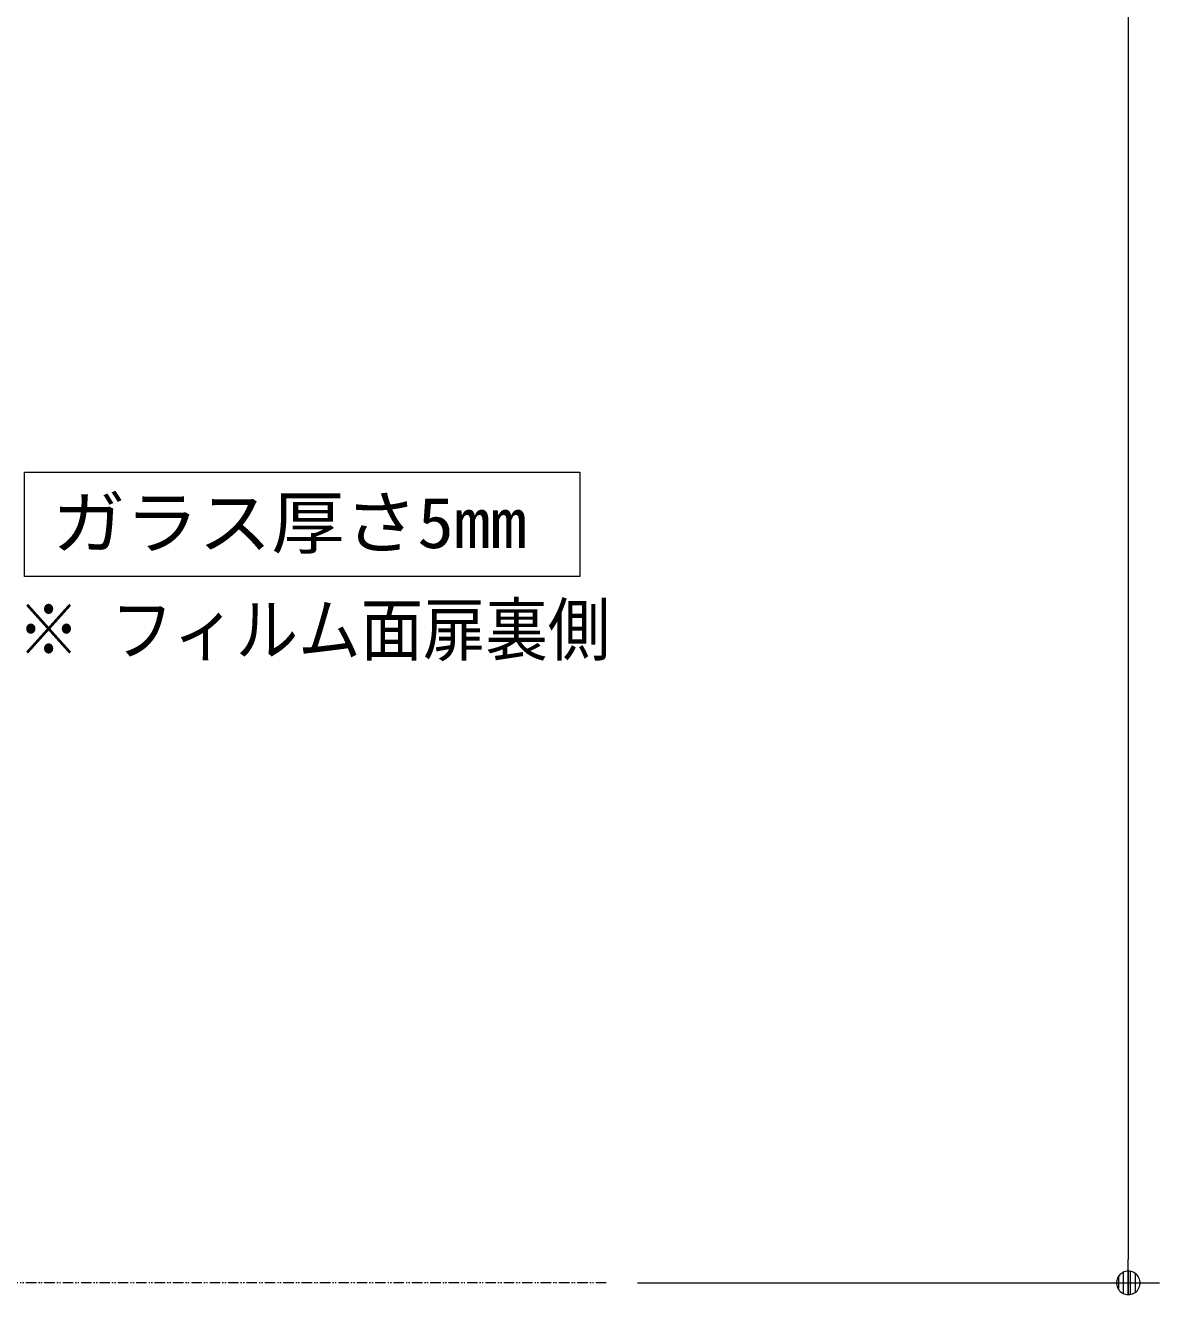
# Model space of a CAD drawing. Units: millimetres, scale not verified. Extents: x -4547 to 4547, y -2284 to 2284.
# Drawn here: x -1630 to -1087, y -1702 to -1094 of the extents above; entities that cross this region are included whole.
import ezdxf
from ezdxf.enums import TextEntityAlignment as Align

# ---------------------------------------------------------------- set-up
doc = ezdxf.new("R2010")
doc.units = ezdxf.units.MM
doc.header["$LTSCALE"] = 20
doc.linetypes.add('DOUBLE_CHAIN1', pattern=[8.8, 5, -1, 0.6, -0.6, 0.6, -1])
for name, color, linetype, lineweight in [('0-1_0', 7, 'Continuous', 9), ('0-2_2寸法-1', 7, 'Continuous', 9), ('0-3_2寸法-3', 7, 'Continuous', 9), ('0-4_3一般', 7, 'Continuous', 9)]:
    doc.layers.add(name, color=color, linetype=linetype, lineweight=lineweight)
doc.styles.add('ＭＳ ゴシック', font='')
doc.styles.get('ＭＳ ゴシック').set_extended_font_data('MS Gothic')

# ---------------------------------------------------------------- blocks, each defined once
blk = doc.blocks.new('_Dot')
at = {"layer": '0-1_0'}
for p, q in [((-10, 0), (-20, 0)), ((9.78, 2), (-9.78, 2)), ((7.99, 6), (-7.99, 6)), ((9.16, -3.98), (-9.16, -3.98)), ((6, -7.98), (-6, -7.98))]:
    blk.add_line(p, q, dxfattribs=at)
for points in [[(10, 0), (9.92, 1.25), (9.69, 2.49), (9.3, 3.68), (8.76, 4.82), (8.09, 5.88), (7.29, 6.85), (6.37, 7.71), (5.36, 8.44), (4.26, 9.05), (3.09, 9.51), (1.87, 9.82), (0.63, 9.98), (-0.63, 9.98), (-1.87, 9.82), (-3.09, 9.51), (-4.26, 9.05), (-5.36, 8.44), (-6.37, 7.71), (-7.29, 6.85), (-8.09, 5.88), (-8.76, 4.82), (-9.3, 3.68), (-9.69, 2.49), (-9.92, 1.25), (-10, 0), (0, 0)], [(-10, 0), (-9.92, -1.25), (-9.69, -2.49), (-9.3, -3.68), (-8.76, -4.82), (-8.09, -5.88), (-7.29, -6.85), (-6.37, -7.71), (-5.36, -8.44), (-4.26, -9.05), (-3.09, -9.51), (-1.87, -9.82), (-0.63, -9.98), (0.63, -9.98), (1.87, -9.82), (3.09, -9.51), (4.26, -9.05), (5.36, -8.44), (6.37, -7.71), (7.29, -6.85), (8.09, -5.88), (8.76, -4.82), (9.3, -3.68), (9.69, -2.49), (9.92, -1.25), (10, 0), (0, 0)]]:
    blk.add_lwpolyline(points, close=True, dxfattribs=at)
blk = doc.blocks.new('グループ-92')
at = {"layer": '0-4_3一般', "linetype": 'DOUBLE_CHAIN1'}
blk.add_line((-230.9, -33920), (-13230.9, -33920), dxfattribs=at)
blk = doc.blocks.new('グループ-98')
at = {"layer": '0-4_3一般'}
blk.add_blockref('グループ-92', (0, 0), dxfattribs=at)

msp = doc.modelspace()

# ---------------------------------------------------------------- linework, layer by layer
at = {"layer": '0-2_2寸法-1'}
for p, q in [((-1102.17, 204.24), (-1102.17, -1684.74)), ((-1337.17, -1696), (-1087.17, -1696))]:
    msp.add_line(p, q, dxfattribs=at)
at = {"layer": '0-3_2寸法-3'}
msp.add_lwpolyline([(-1630.59, -1307.85), (-1364.74, -1307.85), (-1364.74, -1357.85), (-1630.59, -1357.85)], close=True, dxfattribs=at)

# ---------------------------------------------------------------- block references
at = {"layer": '0-2_2寸法-1', "xscale": 0.5627563, "yscale": 0.5627563, "rotation": 270}
msp.add_blockref('_Dot', (-1102.17, -1696), dxfattribs=at)
at = {"layer": '0-4_3一般', "xscale": 0.05, "yscale": 0.05}
msp.add_blockref('グループ-98', (-1340.62, 0), dxfattribs=at)

# ---------------------------------------------------------------- texts
at = {"layer": '0-3_2寸法-3', "style": 'ＭＳ ゴシック'}
for s, height, width, p in [('ガラス厚さ5mm', 24.41, 1.05, (-1617.31, -1351.6)), ('※ フィルム面扉裏側', 24.34, 0.9, (-1634.04, -1402.76))]:
    msp.add_text(s, height=height, dxfattribs=dict(at, width=width)).set_placement(p, align=Align.BOTTOM_LEFT)

doc.saveas('drawing.dxf')
